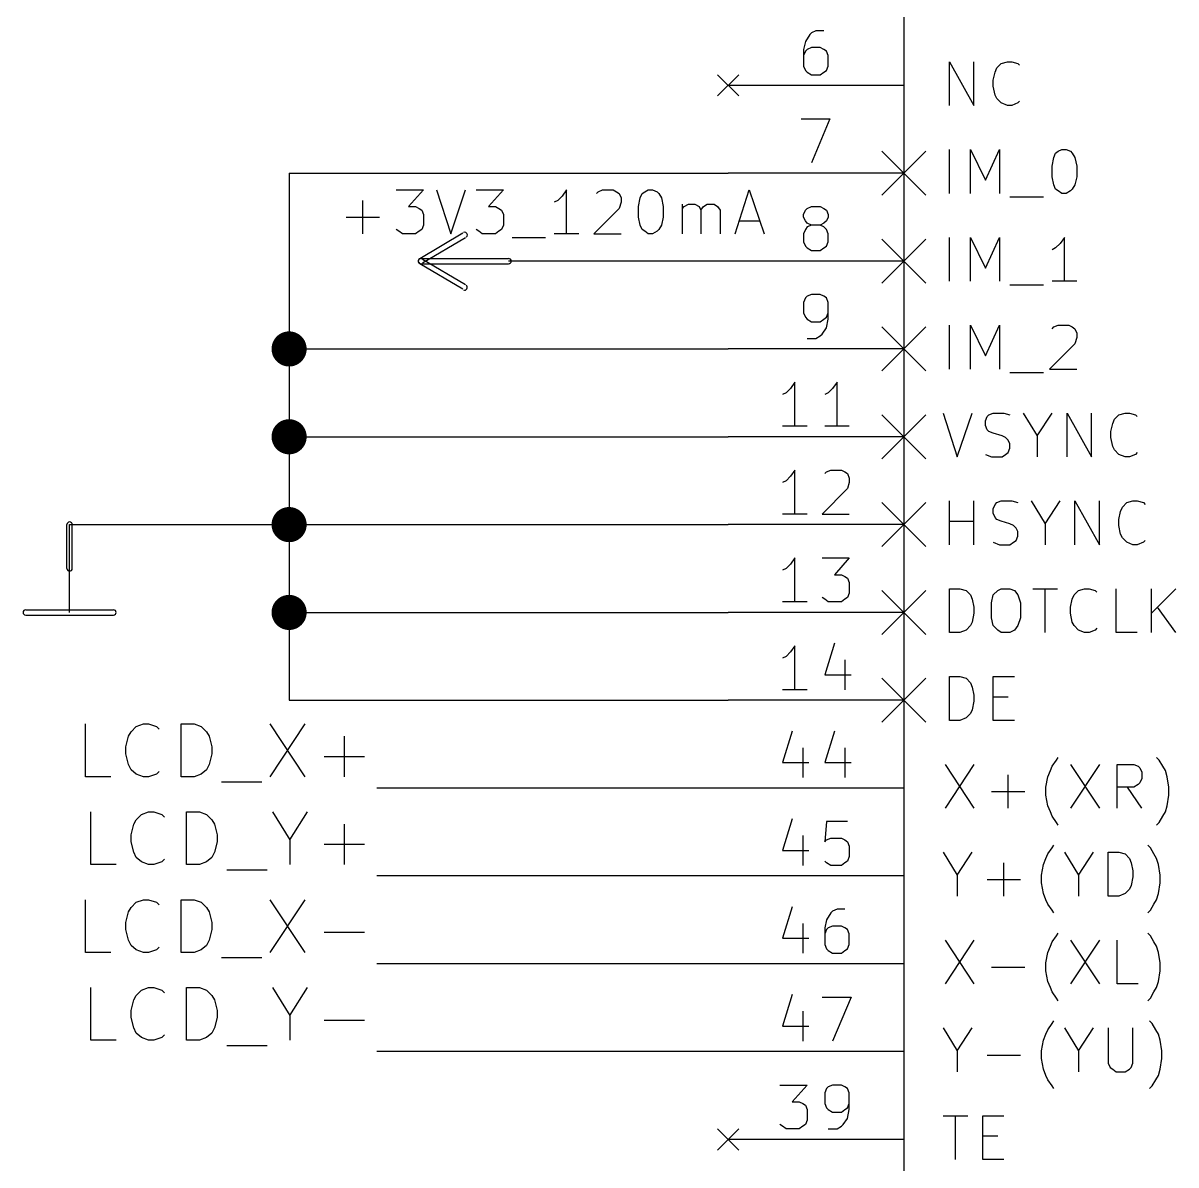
# Model space of a CAD drawing. Extents: x 12 to 829, y -582 to -12.
# Drawn here: x 54.53 to 87.88, y -92.18 to -59.16 of the extents above; entities that cross this region are included whole.
import ezdxf

# ---------------------------------------------------------------- set-up
doc = ezdxf.new("R2010")
doc.units = 0
doc.header["$MEASUREMENT"] = 0
doc.layers.add('BLACK', color=7, linetype='CONTINUOUS')

msp = doc.modelspace()

# ---------------------------------------------------------------- linework, layer by layer
at = {"layer": 'Black'}
for p, q in [((80.01, -45.72), (80.01, -111.76)), ((77.1652, -59.69), (77.1144, -59.9186)), ((77.2922, -59.4868), (77.1652, -59.69)), ((77.343, -59.436), (77.2922, -59.4868)), ((77.47, -59.3852), (77.343, -59.436)), ((77.6986, -59.3852), (77.47, -59.3852)), ((77.1144, -59.9186), (77.1144, -60.4012)), ((77.1652, -59.9694), (77.1144, -60.0964)), ((77.216, -59.9186), (77.1652, -59.9694)), ((77.343, -59.8678), (77.216, -59.9186)), ((77.597, -59.8678), (77.343, -59.8678)), ((77.6986, -59.9186), (77.597, -59.8678)), ((77.7748, -59.9694), (77.6986, -59.9186)), ((77.8256, -60.0964), (77.7748, -59.9694)), ((77.8256, -60.4012), (77.8256, -60.0964)), ((81.3308, -61.5442), (81.3308, -60.2742)), ((81.3308, -60.2742), (82.042, -61.5442)), ((82.042, -61.5442), (82.042, -60.2742)), ((82.7024, -60.452), (82.8294, -60.325)), ((82.8294, -60.325), (83.0072, -60.2742)), ((83.0072, -60.2742), (83.1342, -60.2742)), ((83.1342, -60.2742), (83.312, -60.325)), ((83.312, -60.325), (83.3628, -60.3758)), ((74.6252, -60.6552), (75.2348, -61.2648)), ((75.2348, -60.6552), (74.6252, -61.2648)), ((77.1144, -60.4012), (77.1652, -60.5282)), ((77.1652, -60.5282), (77.216, -60.579)), ((77.216, -60.579), (77.343, -60.6552)), ((77.343, -60.6552), (77.597, -60.6552)), ((77.597, -60.6552), (77.6986, -60.579)), ((77.6986, -60.579), (77.7748, -60.5282)), ((77.7748, -60.5282), (77.8256, -60.4012)), ((82.6008, -60.8076), (82.6516, -60.579)), ((82.6516, -60.579), (82.7024, -60.452)), ((80.01, -60.96), (74.93, -60.96)), ((82.6008, -60.9854), (82.6008, -60.8076)), ((82.6516, -61.2394), (82.6008, -60.9854)), ((82.7024, -61.341), (82.6516, -61.2394)), ((82.8294, -61.468), (82.7024, -61.341)), ((83.0072, -61.5442), (82.8294, -61.468)), ((83.1342, -61.5442), (83.0072, -61.5442)), ((83.312, -61.468), (83.1342, -61.5442)), ((83.3628, -61.4172), (83.312, -61.468)), ((77.0382, -61.9252), (77.8764, -61.9252)), ((77.8764, -61.9252), (77.343, -63.1952)), ((80.645, -62.865), (79.375, -64.135)), ((80.645, -64.135), (79.375, -62.865)), ((81.3308, -64.0842), (81.3308, -62.8142)), ((81.9404, -64.0842), (81.9404, -62.8142)), ((81.9404, -62.8142), (82.3722, -63.7032)), ((82.3722, -63.7032), (82.7786, -62.8142)), ((82.7786, -62.8142), (82.7786, -64.0842)), ((84.3534, -63.0428), (84.4042, -62.9158)), ((84.4042, -62.9158), (84.4804, -62.865)), ((84.4804, -62.865), (84.582, -62.8142)), ((84.582, -62.8142), (84.709, -62.8142)), ((84.709, -62.8142), (84.836, -62.865)), ((84.836, -62.865), (84.8868, -62.9158)), ((84.8868, -62.9158), (84.963, -63.0428)), ((84.3026, -63.2968), (84.3534, -63.0428)), ((84.3026, -63.6016), (84.3026, -63.2968)), ((84.963, -63.0428), (85.0138, -63.2968)), ((85.0138, -63.2968), (85.0138, -63.6016)), ((62.23, -63.5), (74.93, -63.5)), ((62.23, -63.5), (62.23, -78.74)), ((80.01, -63.5), (74.93, -63.5)), ((84.3534, -63.8302), (84.3026, -63.6016)), ((85.0138, -63.6016), (84.963, -63.8302)), ((65.3288, -63.9826), (66.1162, -63.9826)), ((66.1162, -63.9826), (65.6844, -64.4652)), ((66.4972, -63.9826), (66.9036, -65.2526)), ((66.9036, -65.2526), (67.3354, -63.9826)), ((67.6402, -63.9826), (68.4276, -63.9826)), ((68.4276, -63.9826), (67.9958, -64.4652)), ((70.2564, -63.9826), (70.1294, -64.1604)), ((70.2564, -65.2526), (70.2564, -63.9826)), ((71.1708, -64.0334), (71.2978, -63.9826)), ((71.2978, -63.9826), (71.6026, -63.9826)), ((71.6026, -63.9826), (71.7042, -64.0334)), ((72.517, -64.0334), (72.6186, -63.9826)), ((72.6186, -63.9826), (72.7456, -63.9826)), ((72.7456, -63.9826), (72.8726, -64.0334)), ((75.1332, -65.2526), (75.5396, -63.9826)), ((75.5396, -63.9826), (75.9714, -65.2526)), ((84.4042, -63.9572), (84.3534, -63.8302)), ((84.4804, -64.008), (84.4042, -63.9572)), ((84.582, -64.0842), (84.4804, -64.008)), ((84.836, -64.008), (84.709, -64.0842)), ((84.8868, -63.9572), (84.836, -64.008)), ((84.963, -63.8302), (84.8868, -63.9572)), ((64.3636, -65.2526), (64.3636, -64.2874)), ((70.0024, -64.2874), (69.9008, -64.3382)), ((70.1294, -64.1604), (70.0024, -64.2874)), ((71.12, -64.0842), (71.1708, -64.0334)), ((71.7042, -64.0334), (71.7804, -64.0842)), ((71.7804, -64.0842), (71.8312, -64.2112)), ((71.8312, -64.3382), (71.7804, -64.516)), ((71.8312, -64.2112), (71.8312, -64.3382)), ((72.3392, -64.4652), (72.39, -64.2112)), ((72.39, -64.2112), (72.4408, -64.0842)), ((72.4408, -64.0842), (72.517, -64.0334)), ((72.8726, -64.0334), (72.9234, -64.0842)), ((72.9234, -64.0842), (72.9996, -64.2112)), ((72.9996, -64.2112), (73.0504, -64.4652)), ((83.0834, -64.1858), (84.0486, -64.1858)), ((84.709, -64.0842), (84.582, -64.0842)), ((65.6844, -64.4652), (65.8876, -64.4652)), ((65.8876, -64.4652), (65.9892, -64.516)), ((65.9892, -64.516), (66.0654, -64.5668)), ((66.0654, -64.5668), (66.1162, -64.6938)), ((66.1162, -64.6938), (66.1162, -64.9986)), ((67.9958, -64.4652), (68.199, -64.4652)), ((68.199, -64.4652), (68.3006, -64.516)), ((68.3006, -64.516), (68.3768, -64.5668)), ((68.3768, -64.5668), (68.4276, -64.6938)), ((68.4276, -64.6938), (68.4276, -64.9986)), ((71.7804, -64.516), (71.0438, -65.2526)), ((72.3392, -64.77), (72.3392, -64.4652)), ((73.0504, -64.4652), (73.0504, -64.77)), ((73.6092, -65.2526), (73.6092, -64.389)), ((73.6092, -64.516), (73.66, -64.4652)), ((73.66, -64.4652), (73.787, -64.389)), ((73.787, -64.389), (73.9648, -64.389)), ((73.9648, -64.389), (74.0918, -64.4652)), ((74.0918, -64.4652), (74.1426, -64.5668)), ((74.1426, -64.5668), (74.2188, -64.4652)), ((74.1426, -64.5668), (74.1426, -65.2526)), ((74.2188, -64.4652), (74.3204, -64.389)), ((74.3204, -64.389), (74.5236, -64.389)), ((74.5236, -64.389), (74.6252, -64.4652)), ((74.6252, -64.4652), (74.7014, -64.5668)), ((74.7014, -64.5668), (74.7014, -65.2526)), ((77.1144, -64.6938), (77.1652, -64.5668)), ((77.1144, -64.77), (77.1144, -64.6938)), ((77.1652, -64.5668), (77.216, -64.516)), ((77.216, -64.516), (77.343, -64.4652)), ((77.343, -64.4652), (77.597, -64.4652)), ((77.597, -64.4652), (77.6986, -64.516)), ((77.6986, -64.516), (77.7748, -64.5668)), ((77.7748, -64.5668), (77.8256, -64.6938)), ((77.8256, -64.6938), (77.8256, -64.77)), ((63.881, -64.77), (64.8462, -64.77)), ((66.1162, -64.9986), (66.0654, -65.1256)), ((68.4276, -64.9986), (68.3768, -65.1256)), ((72.39, -64.9986), (72.3392, -64.77)), ((72.4408, -65.1256), (72.39, -64.9986)), ((72.9996, -64.9986), (72.9234, -65.1256)), ((73.0504, -64.77), (72.9996, -64.9986)), ((75.2602, -64.8716), (75.8444, -64.8716)), ((77.1652, -64.8716), (77.1144, -64.77)), ((77.216, -64.9478), (77.1652, -64.8716)), ((77.343, -64.9986), (77.216, -64.9478)), ((77.343, -64.9986), (77.216, -65.0494)), ((77.597, -64.9986), (77.343, -64.9986)), ((77.6986, -64.9478), (77.597, -64.9986)), ((77.6986, -65.0494), (77.597, -64.9986)), ((77.7748, -64.8716), (77.6986, -64.9478)), ((77.8256, -64.77), (77.7748, -64.8716)), ((65.405, -65.1764), (65.3288, -65.1256)), ((65.5066, -65.2526), (65.405, -65.1764)), ((65.8876, -65.2526), (65.5066, -65.2526)), ((65.9892, -65.1764), (65.8876, -65.2526)), ((66.0654, -65.1256), (65.9892, -65.1764)), ((66.0146, -65.9638), (67.2592, -65.2272)), ((66.0908, -66.0908), (67.3354, -65.3542)), ((67.7164, -65.1764), (67.6402, -65.1256)), ((67.818, -65.2526), (67.7164, -65.1764)), ((68.199, -65.2526), (67.818, -65.2526)), ((68.3006, -65.1764), (68.199, -65.2526)), ((68.3768, -65.1256), (68.3006, -65.1764)), ((68.6816, -65.3542), (69.6468, -65.3542)), ((70.612, -65.2526), (69.9008, -65.2526)), ((71.0438, -65.2526), (71.8312, -65.2526)), ((72.517, -65.1764), (72.4408, -65.1256)), ((72.6186, -65.2526), (72.517, -65.1764)), ((72.7456, -65.2526), (72.6186, -65.2526)), ((72.8726, -65.1764), (72.7456, -65.2526)), ((72.9234, -65.1256), (72.8726, -65.1764)), ((77.1652, -65.1256), (77.1144, -65.2526)), ((77.1144, -65.2526), (77.1144, -65.4812)), ((77.216, -65.0494), (77.1652, -65.1256)), ((77.7748, -65.1256), (77.6986, -65.0494)), ((77.8256, -65.2526), (77.7748, -65.1256)), ((77.8256, -65.4812), (77.8256, -65.2526)), ((81.3308, -66.6242), (81.3308, -65.3542)), ((81.9404, -66.6242), (81.9404, -65.3542)), ((81.9404, -65.3542), (82.3722, -66.2432)), ((82.3722, -66.2432), (82.7786, -65.3542)), ((82.7786, -65.3542), (82.7786, -66.6242)), ((84.6582, -65.3542), (84.5312, -65.532)), ((84.6582, -66.6242), (84.6582, -65.3542)), ((77.1144, -65.4812), (77.1652, -65.6082)), ((77.1652, -65.6082), (77.216, -65.659)), ((77.216, -65.659), (77.343, -65.7352)), ((77.597, -65.7352), (77.6986, -65.659)), ((77.6986, -65.659), (77.7748, -65.6082)), ((77.7748, -65.6082), (77.8256, -65.4812)), ((80.645, -65.405), (79.375, -66.675)), ((80.645, -66.675), (79.375, -65.405)), ((84.4042, -65.659), (84.3026, -65.7098)), ((84.5312, -65.532), (84.4042, -65.659)), ((66.04, -65.9638), (68.58, -65.9638)), ((67.3354, -66.7258), (66.0908, -65.9892)), ((77.343, -65.7352), (77.597, -65.7352)), ((67.2592, -66.8528), (66.0146, -66.1162)), ((66.04, -66.1162), (68.58, -66.1162)), ((74.93, -66.04), (68.58, -66.04)), ((80.01, -66.04), (74.93, -66.04)), ((85.0138, -66.6242), (84.3026, -66.6242)), ((77.343, -67.0052), (77.216, -67.056)), ((77.597, -67.0052), (77.343, -67.0052)), ((77.6986, -67.056), (77.597, -67.0052)), ((83.0834, -66.7258), (84.0486, -66.7258)), ((77.1652, -67.1068), (77.1144, -67.2338)), ((77.1144, -67.2338), (77.1144, -67.5386)), ((77.216, -67.056), (77.1652, -67.1068)), ((77.7748, -67.1068), (77.6986, -67.056)), ((77.8256, -67.2338), (77.7748, -67.1068)), ((77.8256, -67.7164), (77.8256, -67.2338)), ((77.1144, -67.5386), (77.1652, -67.6656)), ((77.1652, -67.6656), (77.216, -67.7164)), ((77.6986, -67.7164), (77.7748, -67.6656)), ((77.7748, -67.6656), (77.8256, -67.5386)), ((77.216, -67.7164), (77.343, -67.7926)), ((77.343, -67.7926), (77.597, -67.7926)), ((77.597, -67.7926), (77.6986, -67.7164)), ((77.6478, -68.1482), (77.7748, -67.9704)), ((77.7748, -67.9704), (77.8256, -67.7164)), ((80.645, -67.945), (79.375, -69.215)), ((80.645, -69.215), (79.375, -67.945)), ((81.3308, -69.1642), (81.3308, -67.8942)), ((81.9404, -69.1642), (81.9404, -67.8942)), ((81.9404, -67.8942), (82.3722, -68.7832)), ((82.3722, -68.7832), (82.7786, -67.8942)), ((82.7786, -67.8942), (82.7786, -69.1642)), ((84.3026, -67.9958), (84.3534, -67.945)), ((84.3534, -67.945), (84.4804, -67.8942)), ((84.4804, -67.8942), (84.7852, -67.8942)), ((84.7852, -67.8942), (84.8868, -67.945)), ((84.8868, -67.945), (84.963, -67.9958)), ((84.963, -67.9958), (85.0138, -68.1228)), ((77.216, -68.2752), (77.47, -68.2752)), ((77.47, -68.2752), (77.597, -68.199)), ((77.597, -68.199), (77.6478, -68.1482)), ((85.0138, -68.2498), (84.963, -68.4276)), ((85.0138, -68.1228), (85.0138, -68.2498)), ((62.23, -68.58), (74.93, -68.58)), ((62.23, -68.58), (62.23, -76.2)), ((80.01, -68.58), (74.93, -68.58)), ((84.963, -68.4276), (84.2264, -69.1642)), ((83.0834, -69.2658), (84.0486, -69.2658)), ((84.2264, -69.1642), (85.0138, -69.1642)), ((76.8604, -69.5452), (76.7334, -69.723)), ((76.8604, -70.8152), (76.8604, -69.5452)), ((78.0796, -69.5452), (77.9526, -69.723)), ((78.0796, -70.8152), (78.0796, -69.5452)), ((76.6064, -69.85), (76.5048, -69.9008)), ((76.7334, -69.723), (76.6064, -69.85)), ((77.8256, -69.85), (77.724, -69.9008)), ((77.9526, -69.723), (77.8256, -69.85)), ((80.645, -70.485), (79.375, -71.755)), ((80.645, -71.755), (79.375, -70.485)), ((81.153, -70.4342), (81.5594, -71.7042)), ((81.5594, -71.7042), (81.9912, -70.4342)), ((82.3722, -70.6628), (82.423, -70.5358)), ((82.3722, -70.7898), (82.3722, -70.6628)), ((82.423, -70.5358), (82.4738, -70.485)), ((82.4738, -70.485), (82.6008, -70.4342)), ((82.6008, -70.4342), (82.9056, -70.4342)), ((82.9056, -70.4342), (83.0834, -70.485)), ((83.4644, -70.4342), (83.8708, -71.0946)), ((83.8708, -71.0946), (84.3026, -70.4342)), ((84.7344, -71.7042), (84.7344, -70.4342)), ((84.7344, -70.4342), (85.4456, -71.7042)), ((85.4456, -71.7042), (85.4456, -70.4342)), ((86.0552, -70.739), (86.106, -70.612)), ((86.106, -70.612), (86.233, -70.485)), ((86.233, -70.485), (86.4108, -70.4342)), ((86.4108, -70.4342), (86.5378, -70.4342)), ((86.5378, -70.4342), (86.7156, -70.485)), ((86.7156, -70.485), (86.7664, -70.5358)), ((77.216, -70.8152), (76.5048, -70.8152)), ((78.4352, -70.8152), (77.724, -70.8152)), ((82.423, -70.9168), (82.3722, -70.7898)), ((82.4738, -70.9676), (82.423, -70.9168)), ((82.6008, -71.0184), (82.4738, -70.9676)), ((82.8548, -71.0946), (82.6008, -71.0184)), ((86.0044, -70.9676), (86.0552, -70.739)), ((86.0044, -71.1454), (86.0044, -70.9676)), ((62.23, -71.12), (74.93, -71.12)), ((80.01, -71.12), (74.93, -71.12)), ((82.9564, -71.1454), (82.8548, -71.0946)), ((83.0326, -71.2216), (82.9564, -71.1454)), ((83.0834, -71.3232), (83.0326, -71.2216)), ((83.0834, -71.4502), (83.0834, -71.3232)), ((83.8708, -71.0946), (83.8708, -71.7042)), ((86.0552, -71.3994), (86.0044, -71.1454)), ((82.3722, -71.628), (82.55, -71.7042)), ((82.8548, -71.7042), (82.9564, -71.628)), ((82.9564, -71.628), (83.0326, -71.5772)), ((83.0326, -71.5772), (83.0834, -71.4502)), ((86.106, -71.501), (86.0552, -71.3994)), ((86.233, -71.628), (86.106, -71.501)), ((86.4108, -71.7042), (86.233, -71.628)), ((86.7156, -71.628), (86.5378, -71.7042)), ((86.7664, -71.5772), (86.7156, -71.628)), ((82.55, -71.7042), (82.8548, -71.7042)), ((86.5378, -71.7042), (86.4108, -71.7042)), ((76.7334, -72.263), (76.6064, -72.39)), ((76.8604, -72.0852), (76.7334, -72.263)), ((76.8604, -73.3552), (76.8604, -72.0852)), ((77.724, -72.1868), (77.7748, -72.136)), ((77.7748, -72.136), (77.9018, -72.0852)), ((77.9018, -72.0852), (78.2066, -72.0852)), ((78.2066, -72.0852), (78.3082, -72.136)), ((78.3082, -72.136), (78.3844, -72.1868)), ((78.3844, -72.1868), (78.4352, -72.3138)), ((78.4352, -72.3138), (78.4352, -72.4408)), ((76.6064, -72.39), (76.5048, -72.4408)), ((78.3844, -72.6186), (77.6478, -73.3552)), ((78.4352, -72.4408), (78.3844, -72.6186)), ((80.645, -73.025), (79.375, -74.295)), ((80.645, -74.295), (79.375, -73.025)), ((81.3308, -74.2442), (81.3308, -72.9742)), ((82.042, -74.2442), (82.042, -72.9742)), ((82.6516, -73.0758), (82.7024, -73.025)), ((82.7024, -73.025), (82.8294, -72.9742)), ((82.8294, -72.9742), (83.1342, -72.9742)), ((83.1342, -72.9742), (83.312, -73.025)), ((83.693, -72.9742), (84.0994, -73.6346)), ((84.0994, -73.6346), (84.5312, -72.9742)), ((84.963, -74.2442), (84.963, -72.9742)), ((84.963, -72.9742), (85.6742, -74.2442)), ((85.6742, -74.2442), (85.6742, -72.9742)), ((86.3346, -73.152), (86.4616, -73.025)), ((86.4616, -73.025), (86.6394, -72.9742)), ((86.6394, -72.9742), (86.7664, -72.9742)), ((86.7664, -72.9742), (86.9442, -73.025)), ((86.9442, -73.025), (86.995, -73.0758)), ((77.216, -73.3552), (76.5048, -73.3552)), ((77.6478, -73.3552), (78.4352, -73.3552)), ((82.6008, -73.2028), (82.6516, -73.0758)), ((82.6008, -73.3298), (82.6008, -73.2028)), ((82.6516, -73.4568), (82.6008, -73.3298)), ((86.233, -73.5076), (86.2838, -73.279)), ((86.2838, -73.279), (86.3346, -73.152)), ((55.8038, -74.93), (55.8038, -73.66)), ((55.88, -76.2), (55.88, -73.66)), ((55.88, -73.66), (74.93, -73.66)), ((55.9562, -74.93), (55.9562, -73.66)), ((80.01, -73.66), (74.93, -73.66)), ((81.3308, -73.5584), (82.042, -73.5584)), ((82.7024, -73.5076), (82.6516, -73.4568)), ((82.8294, -73.5584), (82.7024, -73.5076)), ((83.0834, -73.6346), (82.8294, -73.5584)), ((83.185, -73.6854), (83.0834, -73.6346)), ((83.2612, -73.7616), (83.185, -73.6854)), ((84.0994, -73.6346), (84.0994, -74.2442)), ((86.233, -73.6854), (86.233, -73.5076)), ((86.2838, -73.9394), (86.233, -73.6854)), ((83.312, -73.8632), (83.2612, -73.7616)), ((83.2612, -74.1172), (83.312, -73.9902)), ((83.312, -73.9902), (83.312, -73.8632)), ((86.3346, -74.041), (86.2838, -73.9394)), ((82.6008, -74.168), (82.7786, -74.2442)), ((82.7786, -74.2442), (83.0834, -74.2442)), ((83.0834, -74.2442), (83.185, -74.168)), ((83.185, -74.168), (83.2612, -74.1172)), ((86.4616, -74.168), (86.3346, -74.041)), ((86.6394, -74.2442), (86.4616, -74.168)), ((86.7664, -74.2442), (86.6394, -74.2442)), ((86.9442, -74.168), (86.7664, -74.2442)), ((86.995, -74.1172), (86.9442, -74.168)), ((76.8604, -74.6252), (76.7334, -74.803)), ((76.8604, -75.8952), (76.8604, -74.6252)), ((77.6478, -74.6252), (78.4352, -74.6252)), ((78.4352, -74.6252), (78.0034, -75.1078)), ((76.6064, -74.93), (76.5048, -74.9808)), ((76.7334, -74.803), (76.6064, -74.93)), ((78.0034, -75.1078), (78.2066, -75.1078)), ((78.2066, -75.1078), (78.3082, -75.1586)), ((78.3082, -75.1586), (78.3844, -75.2094)), ((78.3844, -75.2094), (78.4352, -75.3364)), ((78.4352, -75.3364), (78.4352, -75.6412)), ((78.4352, -75.6412), (78.3844, -75.7682)), ((80.645, -75.565), (79.375, -76.835)), ((80.645, -76.835), (79.375, -75.565)), ((81.3308, -76.7842), (81.3308, -75.5142)), ((81.3308, -75.5142), (81.6356, -75.5142)), ((81.6356, -75.5142), (81.8134, -75.565)), ((81.8134, -75.565), (81.9404, -75.692)), ((81.9404, -75.692), (81.9912, -75.819)), ((82.55, -75.9206), (82.6008, -75.692)), ((82.6008, -75.692), (82.7278, -75.565)), ((82.7278, -75.565), (82.8294, -75.5142)), ((82.8294, -75.5142), (83.0834, -75.5142)), ((83.0834, -75.5142), (83.2104, -75.565)), ((83.2104, -75.565), (83.312, -75.692)), ((83.312, -75.692), (83.3882, -75.9206)), ((83.7438, -75.5142), (84.455, -75.5142)), ((84.0994, -76.7842), (84.0994, -75.5142)), ((84.8868, -75.819), (84.9376, -75.692)), ((84.9376, -75.692), (85.0646, -75.565)), ((85.0646, -75.565), (85.2424, -75.5142)), ((85.2424, -75.5142), (85.3694, -75.5142)), ((85.3694, -75.5142), (85.5472, -75.565)), ((85.5472, -75.565), (85.598, -75.6158)), ((86.1568, -76.7842), (86.1568, -75.5142)), ((87.1728, -76.7842), (87.1728, -75.5142)), ((87.884, -75.5142), (87.1728, -76.2254)), ((77.216, -75.8952), (76.5048, -75.8952)), ((77.724, -75.819), (77.6478, -75.7682)), ((77.8256, -75.8952), (77.724, -75.819)), ((78.2066, -75.8952), (77.8256, -75.8952)), ((78.3082, -75.819), (78.2066, -75.8952)), ((78.3844, -75.7682), (78.3082, -75.819)), ((81.9912, -75.819), (82.042, -76.0476)), ((82.55, -76.3524), (82.55, -75.9206)), ((83.3882, -75.9206), (83.3882, -76.3524)), ((84.836, -76.0476), (84.8868, -75.819)), ((54.61, -76.1238), (57.15, -76.1238)), ((54.61, -76.2762), (57.15, -76.2762)), ((62.23, -76.2), (74.93, -76.2)), ((80.01, -76.2), (74.93, -76.2)), ((82.042, -76.2254), (81.9912, -76.4794)), ((82.042, -76.0476), (82.042, -76.2254)), ((82.6008, -76.581), (82.55, -76.3524)), ((83.3882, -76.3524), (83.312, -76.581)), ((84.836, -76.2254), (84.836, -76.0476)), ((84.8868, -76.4794), (84.836, -76.2254)), ((87.884, -76.7842), (87.3506, -76.0476)), ((81.9404, -76.581), (81.8134, -76.708)), ((81.9912, -76.4794), (81.9404, -76.581)), ((82.7278, -76.708), (82.6008, -76.581)), ((83.312, -76.581), (83.2104, -76.708)), ((84.9376, -76.581), (84.8868, -76.4794)), ((85.0646, -76.708), (84.9376, -76.581)), ((85.598, -76.6572), (85.5472, -76.708)), ((81.6356, -76.7842), (81.3308, -76.7842)), ((81.8134, -76.708), (81.6356, -76.7842)), ((82.8294, -76.7842), (82.7278, -76.708)), ((83.0834, -76.7842), (82.8294, -76.7842)), ((83.2104, -76.708), (83.0834, -76.7842)), ((85.2424, -76.7842), (85.0646, -76.708)), ((85.3694, -76.7842), (85.2424, -76.7842)), ((85.5472, -76.708), (85.3694, -76.7842)), ((86.7664, -76.7842), (86.1568, -76.7842)), ((76.7334, -77.343), (76.6064, -77.47)), ((76.8604, -77.1652), (76.7334, -77.343)), ((76.8604, -78.4352), (76.8604, -77.1652)), ((78.0034, -77.089), (77.724, -78.0034)), ((76.6064, -77.47), (76.5048, -77.5208)), ((78.3082, -77.5716), (78.3082, -78.4352)), ((77.724, -78.0034), (78.486, -78.0034)), ((80.645, -78.105), (79.375, -79.375)), ((80.645, -79.375), (79.375, -78.105)), ((81.3308, -79.3242), (81.3308, -78.0542)), ((81.3308, -78.0542), (81.6356, -78.0542)), ((81.6356, -78.0542), (81.8134, -78.105)), ((81.8134, -78.105), (81.9404, -78.232)), ((81.9404, -78.232), (81.9912, -78.359)), ((81.9912, -78.359), (82.042, -78.5876)), ((82.6008, -79.3242), (82.6008, -78.0542)), ((82.6008, -78.0542), (83.2104, -78.0542)), ((77.216, -78.4352), (76.5048, -78.4352)), ((82.042, -78.5876), (82.042, -78.7654)), ((82.6008, -78.6384), (83.0326, -78.6384)), ((62.23, -78.74), (74.93, -78.74)), ((80.01, -78.74), (74.93, -78.74)), ((81.9912, -79.0194), (81.9404, -79.121)), ((82.042, -78.7654), (81.9912, -79.0194)), ((81.6356, -79.3242), (81.3308, -79.3242)), ((81.8134, -79.248), (81.6356, -79.3242)), ((81.9404, -79.121), (81.8134, -79.248)), ((83.2104, -79.3242), (82.6008, -79.3242)), ((56.3372, -80.9498), (56.3372, -79.4258)), ((57.5818, -79.7814), (57.658, -79.6544)), ((57.658, -79.6544), (57.8104, -79.502)), ((57.8104, -79.502), (58.0136, -79.4258)), ((58.0136, -79.4258), (58.166, -79.4258)), ((58.166, -79.4258), (58.3946, -79.502)), ((58.3946, -79.502), (58.4708, -79.5782)), ((59.1058, -80.9498), (59.1058, -79.4258)), ((59.1058, -79.4258), (59.4868, -79.4258)), ((59.4868, -79.4258), (59.69, -79.502)), ((59.69, -79.502), (59.8424, -79.6544)), ((59.8424, -79.6544), (59.9186, -79.7814)), ((61.6712, -79.4258), (62.6872, -80.9498)), ((62.6872, -79.4258), (61.6712, -80.9498)), ((76.7842, -79.629), (76.5048, -80.5434)), ((78.0034, -79.629), (77.724, -80.5434)), ((57.5056, -80.0862), (57.5818, -79.7814)), ((59.9186, -79.7814), (59.9948, -80.0862)), ((63.8302, -80.9498), (63.8302, -79.7814)), ((57.5056, -80.2894), (57.5056, -80.0862)), ((57.5818, -80.5942), (57.5056, -80.2894)), ((59.9948, -80.2894), (59.9186, -80.5942)), ((59.9948, -80.0862), (59.9948, -80.2894)), ((63.246, -80.3656), (64.4144, -80.3656)), ((77.089, -80.1116), (77.089, -80.9752)), ((78.3082, -80.1116), (78.3082, -80.9752)), ((57.658, -80.7466), (57.5818, -80.5942)), ((59.9186, -80.5942), (59.8424, -80.7466)), ((76.5048, -80.5434), (77.2668, -80.5434)), ((77.724, -80.5434), (78.486, -80.5434)), ((81.2038, -80.5942), (82.042, -81.8642)), ((82.042, -80.5942), (81.2038, -81.8642)), ((84.2518, -80.772), (84.3026, -80.645)), ((84.3026, -80.645), (84.4296, -80.4672)), ((84.4296, -80.4672), (84.4804, -80.391)), ((84.836, -80.5942), (85.6742, -81.8642)), ((85.6742, -80.5942), (84.836, -81.8642)), ((86.1822, -81.8642), (86.1822, -80.5942)), ((86.1822, -80.5942), (86.6648, -80.5942)), ((86.6648, -80.5942), (86.7918, -80.645)), ((86.7918, -80.645), (86.8426, -80.6958)), ((86.8426, -80.6958), (86.8934, -80.8228)), ((87.4014, -80.4672), (87.3252, -80.391)), ((87.503, -80.645), (87.4014, -80.4672)), ((87.5792, -80.772), (87.503, -80.645)), ((57.0738, -80.9498), (56.3372, -80.9498)), ((57.8104, -80.8736), (57.658, -80.7466)), ((58.0136, -80.9498), (57.8104, -80.8736)), ((58.166, -80.9498), (58.0136, -80.9498)), ((58.3946, -80.8736), (58.166, -80.9498)), ((58.4708, -80.7974), (58.3946, -80.8736)), ((59.4868, -80.9498), (59.1058, -80.9498)), ((59.69, -80.8736), (59.4868, -80.9498)), ((59.8424, -80.7466), (59.69, -80.8736)), ((83.0326, -81.8642), (83.0326, -80.899)), ((84.1248, -81.2546), (84.1756, -80.9498)), ((84.1756, -80.9498), (84.2518, -80.772)), ((86.8934, -81.0006), (86.8426, -81.1276)), ((86.8934, -80.8228), (86.8934, -81.0006)), ((87.63, -80.9498), (87.5792, -80.772)), ((87.6808, -81.2546), (87.63, -80.9498)), ((60.2742, -81.1022), (61.4426, -81.1022)), ((74.93, -81.28), (64.77, -81.28)), ((80.01, -81.28), (74.93, -81.28)), ((84.1248, -81.4832), (84.1248, -81.2546)), ((86.6648, -81.2546), (86.1822, -81.2546)), ((86.8934, -81.8642), (86.487, -81.2546)), ((86.7918, -81.1784), (86.6648, -81.2546)), ((86.8426, -81.1276), (86.7918, -81.1784)), ((87.6808, -81.4832), (87.6808, -81.2546)), ((82.55, -81.3816), (83.5152, -81.3816)), ((84.1756, -81.788), (84.1248, -81.4832)), ((87.63, -81.788), (87.6808, -81.4832)), ((56.4896, -83.4898), (56.4896, -81.9658)), ((57.9628, -82.042), (58.166, -81.9658)), ((58.166, -81.9658), (58.3184, -81.9658)), ((58.3184, -81.9658), (58.547, -82.042)), ((59.2582, -83.4898), (59.2582, -81.9658)), ((59.2582, -81.9658), (59.6392, -81.9658)), ((59.6392, -81.9658), (59.8424, -82.042)), ((61.7474, -81.9658), (62.2554, -82.7786)), ((62.2554, -82.7786), (62.7634, -81.9658)), ((84.2518, -81.9658), (84.1756, -81.788)), ((84.3026, -82.0928), (84.2518, -81.9658)), ((87.503, -82.0928), (87.5792, -81.9658)), ((87.5792, -81.9658), (87.63, -81.788)), ((57.658, -82.6262), (57.7342, -82.3214)), ((57.7342, -82.3214), (57.8104, -82.1944)), ((57.8104, -82.1944), (57.9628, -82.042)), ((58.547, -82.042), (58.6232, -82.1182)), ((59.8424, -82.042), (59.9948, -82.1944)), ((59.9948, -82.1944), (60.071, -82.3214)), ((60.071, -82.3214), (60.1472, -82.6262)), ((63.8302, -83.4898), (63.8302, -82.3214)), ((76.7842, -82.169), (76.5048, -83.0834)), ((77.7748, -82.2452), (77.724, -82.8294)), ((78.3844, -82.2452), (77.7748, -82.2452)), ((84.4296, -82.2706), (84.3026, -82.0928)), ((84.4804, -82.3468), (84.4296, -82.2706)), ((87.3252, -82.3468), (87.4014, -82.2706)), ((87.4014, -82.2706), (87.503, -82.0928)), ((57.658, -82.8294), (57.658, -82.6262)), ((60.1472, -82.6262), (60.1472, -82.8294)), ((77.089, -82.6516), (77.089, -83.5152)), ((57.7342, -83.1342), (57.658, -82.8294)), ((60.1472, -82.8294), (60.071, -83.1342)), ((62.2554, -82.7786), (62.2554, -83.4898)), ((63.246, -82.9056), (64.4144, -82.9056)), ((77.724, -82.8294), (77.7748, -82.7786)), ((77.7748, -82.7786), (77.9018, -82.7278)), ((77.9018, -82.7278), (78.2066, -82.7278)), ((78.2066, -82.7278), (78.3082, -82.7786)), ((78.3082, -82.7786), (78.3844, -82.8294)), ((78.3844, -82.8294), (78.4352, -82.9564)), ((78.4352, -82.9564), (78.4352, -83.2612)), ((84.1756, -83.185), (84.3026, -83.0072)), ((84.3026, -83.0072), (84.3534, -82.931)), ((87.1474, -83.0072), (87.0712, -82.931)), ((87.249, -83.185), (87.1474, -83.0072)), ((57.8104, -83.2866), (57.7342, -83.1342)), ((57.9628, -83.4136), (57.8104, -83.2866)), ((58.6232, -83.3374), (58.547, -83.4136)), ((59.9948, -83.2866), (59.8424, -83.4136)), ((60.071, -83.1342), (59.9948, -83.2866)), ((76.5048, -83.0834), (77.2668, -83.0834)), ((78.4352, -83.2612), (78.3844, -83.3882)), ((81.153, -83.1342), (81.5594, -83.7946)), ((81.5594, -83.7946), (81.9912, -83.1342)), ((84.0486, -83.4898), (84.1248, -83.312)), ((84.1248, -83.312), (84.1756, -83.185)), ((84.6582, -83.1342), (85.0646, -83.7946)), ((85.0646, -83.7946), (85.4964, -83.1342)), ((85.9282, -84.4042), (85.9282, -83.1342)), ((85.9282, -83.1342), (86.233, -83.1342)), ((86.233, -83.1342), (86.4108, -83.185)), ((86.4108, -83.185), (86.5378, -83.312)), ((86.5378, -83.312), (86.5886, -83.439)), ((87.3252, -83.312), (87.249, -83.185)), ((87.376, -83.4898), (87.3252, -83.312)), ((57.2262, -83.4898), (56.4896, -83.4898)), ((58.166, -83.4898), (57.9628, -83.4136)), ((58.3184, -83.4898), (58.166, -83.4898)), ((58.547, -83.4136), (58.3184, -83.4898)), ((59.6392, -83.4898), (59.2582, -83.4898)), ((59.8424, -83.4136), (59.6392, -83.4898)), ((60.4266, -83.6422), (61.595, -83.6422)), ((77.7748, -83.439), (77.724, -83.3882)), ((77.9018, -83.5152), (77.7748, -83.439)), ((78.2066, -83.5152), (77.9018, -83.5152)), ((78.3082, -83.439), (78.2066, -83.5152)), ((78.3844, -83.3882), (78.3082, -83.439)), ((82.9056, -84.4042), (82.9056, -83.439)), ((83.9978, -83.7946), (84.0486, -83.4898)), ((86.5886, -83.439), (86.6394, -83.6676)), ((86.6394, -83.6676), (86.6394, -83.8454)), ((87.4268, -83.7946), (87.376, -83.4898)), ((74.93, -83.82), (64.77, -83.82)), ((80.01, -83.82), (74.93, -83.82)), ((81.5594, -83.7946), (81.5594, -84.4042)), ((82.423, -83.9216), (83.3882, -83.9216)), ((83.9978, -84.0232), (83.9978, -83.7946)), ((84.0486, -84.328), (83.9978, -84.0232)), ((85.0646, -83.7946), (85.0646, -84.4042)), ((86.6394, -83.8454), (86.5886, -84.0994)), ((87.376, -84.328), (87.4268, -84.0232)), ((87.4268, -84.0232), (87.4268, -83.7946)), ((84.1248, -84.5058), (84.0486, -84.328)), ((86.4108, -84.328), (86.233, -84.4042)), ((86.5378, -84.201), (86.4108, -84.328)), ((86.5886, -84.0994), (86.5378, -84.201)), ((87.3252, -84.5058), (87.376, -84.328)), ((56.3372, -86.0298), (56.3372, -84.5058)), ((57.658, -84.7344), (57.8104, -84.582)), ((57.8104, -84.582), (58.0136, -84.5058)), ((58.0136, -84.5058), (58.166, -84.5058)), ((58.166, -84.5058), (58.3946, -84.582)), ((58.3946, -84.582), (58.4708, -84.6582)), ((59.1058, -86.0298), (59.1058, -84.5058)), ((59.1058, -84.5058), (59.4868, -84.5058)), ((59.4868, -84.5058), (59.69, -84.582)), ((59.69, -84.582), (59.8424, -84.7344)), ((61.6712, -84.5058), (62.6872, -86.0298)), ((62.6872, -84.5058), (61.6712, -86.0298)), ((76.7842, -84.709), (76.5048, -85.6234)), ((84.1756, -84.6328), (84.1248, -84.5058)), ((84.3026, -84.8106), (84.1756, -84.6328)), ((86.233, -84.4042), (85.9282, -84.4042)), ((87.1474, -84.8106), (87.249, -84.6328)), ((87.249, -84.6328), (87.3252, -84.5058)), ((57.5056, -85.1662), (57.5818, -84.8614)), ((57.5818, -84.8614), (57.658, -84.7344)), ((59.8424, -84.7344), (59.9186, -84.8614)), ((59.9186, -84.8614), (59.9948, -85.1662)), ((77.9018, -84.8868), (77.7748, -85.09)), ((77.9526, -84.836), (77.9018, -84.8868)), ((78.0796, -84.7852), (77.9526, -84.836)), ((78.3082, -84.7852), (78.0796, -84.7852)), ((84.3534, -84.8868), (84.3026, -84.8106)), ((87.0712, -84.8868), (87.1474, -84.8106)), ((57.5056, -85.3694), (57.5056, -85.1662)), ((57.5818, -85.6742), (57.5056, -85.3694)), ((59.9948, -85.3694), (59.9186, -85.6742)), ((59.9948, -85.1662), (59.9948, -85.3694)), ((77.089, -85.1916), (77.089, -86.0552)), ((77.7748, -85.09), (77.724, -85.3186)), ((77.724, -85.3186), (77.724, -85.8012)), ((77.7748, -85.3694), (77.724, -85.4964)), ((77.8256, -85.3186), (77.7748, -85.3694)), ((77.9526, -85.2678), (77.8256, -85.3186)), ((78.2066, -85.2678), (77.9526, -85.2678)), ((78.3082, -85.3186), (78.2066, -85.2678)), ((78.3844, -85.3694), (78.3082, -85.3186)), ((78.4352, -85.4964), (78.3844, -85.3694)), ((57.658, -85.8266), (57.5818, -85.6742)), ((59.9186, -85.6742), (59.8424, -85.8266)), ((63.246, -85.4456), (64.4144, -85.4456)), ((76.5048, -85.6234), (77.2668, -85.6234)), ((78.4352, -85.8012), (78.4352, -85.4964)), ((81.2038, -85.6742), (82.042, -86.9442)), ((82.042, -85.6742), (81.2038, -86.9442)), ((84.3026, -85.725), (84.4296, -85.5472)), ((84.4296, -85.5472), (84.4804, -85.471)), ((84.836, -85.6742), (85.6742, -86.9442)), ((85.6742, -85.6742), (84.836, -86.9442)), ((86.1822, -86.9442), (86.1822, -85.6742)), ((87.1474, -85.5472), (87.0712, -85.471)), ((87.249, -85.725), (87.1474, -85.5472)), ((57.0738, -86.0298), (56.3372, -86.0298)), ((57.8104, -85.9536), (57.658, -85.8266)), ((58.0136, -86.0298), (57.8104, -85.9536)), ((58.166, -86.0298), (58.0136, -86.0298)), ((58.3946, -85.9536), (58.166, -86.0298)), ((58.4708, -85.8774), (58.3946, -85.9536)), ((59.4868, -86.0298), (59.1058, -86.0298)), ((59.69, -85.9536), (59.4868, -86.0298)), ((59.8424, -85.8266), (59.69, -85.9536)), ((77.724, -85.8012), (77.7748, -85.9282)), ((77.7748, -85.9282), (77.8256, -85.979)), ((77.8256, -85.979), (77.9526, -86.0552)), ((78.2066, -86.0552), (78.3082, -85.979)), ((78.3082, -85.979), (78.3844, -85.9282)), ((78.3844, -85.9282), (78.4352, -85.8012)), ((84.1248, -86.3346), (84.1756, -86.0298)), ((84.1756, -86.0298), (84.2518, -85.852)), ((84.2518, -85.852), (84.3026, -85.725)), ((87.3252, -85.852), (87.249, -85.725)), ((87.376, -86.0298), (87.3252, -85.852)), ((87.4268, -86.3346), (87.376, -86.0298)), ((60.2742, -86.1822), (61.4426, -86.1822)), ((74.93, -86.36), (64.77, -86.36)), ((80.01, -86.36), (74.93, -86.36)), ((77.9526, -86.0552), (78.2066, -86.0552)), ((84.1248, -86.5632), (84.1248, -86.3346)), ((87.4268, -86.5632), (87.4268, -86.3346)), ((82.55, -86.4616), (83.5152, -86.4616)), ((84.1756, -86.868), (84.1248, -86.5632)), ((87.376, -86.868), (87.4268, -86.5632)), ((84.2518, -87.0458), (84.1756, -86.868)), ((86.7918, -86.9442), (86.1822, -86.9442)), ((87.3252, -87.0458), (87.376, -86.868)), ((56.4896, -88.5698), (56.4896, -87.0458)), ((57.7342, -87.4014), (57.8104, -87.2744)), ((57.8104, -87.2744), (57.9628, -87.122)), ((57.9628, -87.122), (58.166, -87.0458)), ((58.166, -87.0458), (58.3184, -87.0458)), ((58.3184, -87.0458), (58.547, -87.122)), ((58.547, -87.122), (58.6232, -87.1982)), ((59.2582, -88.5698), (59.2582, -87.0458)), ((59.2582, -87.0458), (59.6392, -87.0458)), ((59.6392, -87.0458), (59.8424, -87.122)), ((59.8424, -87.122), (59.9948, -87.2744)), ((59.9948, -87.2744), (60.071, -87.4014)), ((61.7474, -87.0458), (62.2554, -87.8586)), ((62.2554, -87.8586), (62.7634, -87.0458)), ((76.7842, -87.249), (76.5048, -88.1634)), ((77.6478, -87.3252), (78.486, -87.3252)), ((78.486, -87.3252), (77.9526, -88.5952)), ((84.3026, -87.1728), (84.2518, -87.0458)), ((84.4296, -87.3506), (84.3026, -87.1728)), ((84.4804, -87.4268), (84.4296, -87.3506)), ((87.0712, -87.4268), (87.1474, -87.3506)), ((87.1474, -87.3506), (87.249, -87.1728)), ((87.249, -87.1728), (87.3252, -87.0458)), ((57.658, -87.7062), (57.7342, -87.4014)), ((57.658, -87.9094), (57.658, -87.7062)), ((60.071, -87.4014), (60.1472, -87.7062)), ((60.1472, -87.7062), (60.1472, -87.9094)), ((57.7342, -88.2142), (57.658, -87.9094)), ((60.1472, -87.9094), (60.071, -88.2142)), ((62.2554, -87.8586), (62.2554, -88.5698)), ((63.246, -87.9856), (64.4144, -87.9856)), ((77.089, -87.7316), (77.089, -88.5952)), ((84.3026, -88.0872), (84.3534, -88.011)), ((87.1982, -88.0872), (87.122, -88.011)), ((57.8104, -88.3666), (57.7342, -88.2142)), ((57.9628, -88.4936), (57.8104, -88.3666)), ((59.9948, -88.3666), (59.8424, -88.4936)), ((60.071, -88.2142), (59.9948, -88.3666)), ((76.5048, -88.1634), (77.2668, -88.1634)), ((81.153, -88.2142), (81.5594, -88.8746)), ((81.5594, -88.8746), (81.9912, -88.2142)), ((84.1248, -88.392), (84.1756, -88.265)), ((84.1756, -88.265), (84.3026, -88.0872)), ((84.6582, -88.2142), (85.0646, -88.8746)), ((85.0646, -88.8746), (85.4964, -88.2142)), ((85.9282, -88.2142), (85.9282, -89.2302)), ((86.6394, -89.2302), (86.6394, -88.2142)), ((87.2998, -88.265), (87.1982, -88.0872)), ((87.376, -88.392), (87.2998, -88.265)), ((57.2262, -88.5698), (56.4896, -88.5698)), ((58.166, -88.5698), (57.9628, -88.4936)), ((58.3184, -88.5698), (58.166, -88.5698)), ((58.547, -88.4936), (58.3184, -88.5698)), ((58.6232, -88.4174), (58.547, -88.4936)), ((59.6392, -88.5698), (59.2582, -88.5698)), ((59.8424, -88.4936), (59.6392, -88.5698)), ((83.9978, -88.8746), (84.0486, -88.5698)), ((84.0486, -88.5698), (84.1248, -88.392)), ((87.4268, -88.5698), (87.376, -88.392)), ((87.4776, -88.8746), (87.4268, -88.5698)), ((60.4266, -88.7222), (61.595, -88.7222)), ((74.93, -88.9), (64.77, -88.9)), ((80.01, -88.9), (74.93, -88.9)), ((81.5594, -88.8746), (81.5594, -89.4842)), ((82.423, -89.0016), (83.3882, -89.0016)), ((83.9978, -89.1032), (83.9978, -88.8746)), ((85.0646, -88.8746), (85.0646, -89.4842)), ((87.4776, -89.1032), (87.4776, -88.8746)), ((84.0486, -89.408), (83.9978, -89.1032)), ((85.9282, -89.2302), (85.979, -89.3572)), ((85.979, -89.3572), (86.0552, -89.408)), ((86.5378, -89.408), (86.5886, -89.3572)), ((86.5886, -89.3572), (86.6394, -89.2302)), ((87.4268, -89.408), (87.4776, -89.1032)), ((84.1248, -89.5858), (84.0486, -89.408)), ((84.1756, -89.7128), (84.1248, -89.5858)), ((86.0552, -89.408), (86.1568, -89.4842)), ((86.1568, -89.4842), (86.4108, -89.4842)), ((86.4108, -89.4842), (86.5378, -89.408)), ((87.2998, -89.7128), (87.376, -89.5858)), ((87.376, -89.5858), (87.4268, -89.408)), ((76.4286, -89.8652), (77.216, -89.8652)), ((77.216, -89.8652), (76.7842, -90.3478)), ((77.7748, -89.9668), (77.724, -90.0938)), ((77.8256, -89.916), (77.7748, -89.9668)), ((77.9526, -89.8652), (77.8256, -89.916)), ((78.2066, -89.8652), (77.9526, -89.8652)), ((78.3082, -89.916), (78.2066, -89.8652)), ((78.3844, -89.9668), (78.3082, -89.916)), ((78.4352, -90.0938), (78.3844, -89.9668)), ((84.3026, -89.8906), (84.1756, -89.7128)), ((84.3534, -89.9668), (84.3026, -89.8906)), ((87.122, -89.9668), (87.1982, -89.8906)), ((87.1982, -89.8906), (87.2998, -89.7128)), ((76.7842, -90.3478), (76.9874, -90.3478)), ((76.9874, -90.3478), (77.089, -90.3986)), ((77.724, -90.0938), (77.724, -90.3986)), ((78.4352, -90.5764), (78.4352, -90.0938)), ((77.089, -90.3986), (77.1652, -90.4494)), ((77.1652, -90.4494), (77.216, -90.5764)), ((77.216, -90.5764), (77.216, -90.8812)), ((77.724, -90.3986), (77.7748, -90.5256)), ((77.7748, -90.5256), (77.8256, -90.5764)), ((77.8256, -90.5764), (77.9526, -90.6526)), ((77.9526, -90.6526), (78.2066, -90.6526)), ((78.2066, -90.6526), (78.3082, -90.5764)), ((78.3082, -90.5764), (78.3844, -90.5256)), ((78.3844, -90.5256), (78.4352, -90.3986)), ((78.3844, -90.8304), (78.4352, -90.5764)), ((76.5048, -91.059), (76.4286, -91.0082)), ((77.1652, -91.0082), (77.089, -91.059)), ((77.216, -90.8812), (77.1652, -91.0082)), ((78.2066, -91.059), (78.2574, -91.0082)), ((78.2574, -91.0082), (78.3844, -90.8304)), ((81.153, -90.7542), (81.8642, -90.7542)), ((81.5086, -92.0242), (81.5086, -90.7542)), ((82.296, -92.0242), (82.296, -90.7542)), ((82.296, -90.7542), (82.9056, -90.7542)), ((74.6252, -91.1352), (75.2348, -91.7448)), ((75.2348, -91.1352), (74.6252, -91.7448)), ((76.6064, -91.1352), (76.5048, -91.059)), ((76.9874, -91.1352), (76.6064, -91.1352)), ((77.089, -91.059), (76.9874, -91.1352)), ((77.8256, -91.1352), (78.0796, -91.1352)), ((78.0796, -91.1352), (78.2066, -91.059)), ((82.296, -91.3384), (82.7278, -91.3384)), ((80.01, -91.44), (74.93, -91.44)), ((82.9056, -92.0242), (82.296, -92.0242))]:
    msp.add_line(p, q, dxfattribs=at)
at = {"layer": 'Black', "const_width": 0.508}
for points in [[(61.976, -68.58, 1), (62.484, -68.58, 1)], [(61.976, -71.12, 1), (62.484, -71.12, 1)], [(61.976, -73.66, 1), (62.484, -73.66, 1)], [(61.976, -76.2, 1), (62.484, -76.2, 1)]]:
    msp.add_lwpolyline(points, format="xyb", close=True, dxfattribs=at)
at = {"layer": 'Black'}
for centre, start, end in [((67.31, -65.278), 300.964, 480.964), ((66.04, -66.04), 419.036, 599.036), ((66.04, -66.04), 90, 270), ((66.04, -66.04), 120.964, 300.964), ((68.58, -66.04), 270, 450), ((67.31, -66.802), 239.036, 419.036), ((55.88, -73.66), 360, 540), ((55.88, -74.93), 180, 360), ((54.61, -76.2), 90, 270), ((57.15, -76.2), 270, 450)]:
    msp.add_arc(centre, 0.0762, start, end, dxfattribs=at)

doc.saveas('drawing.dxf')
